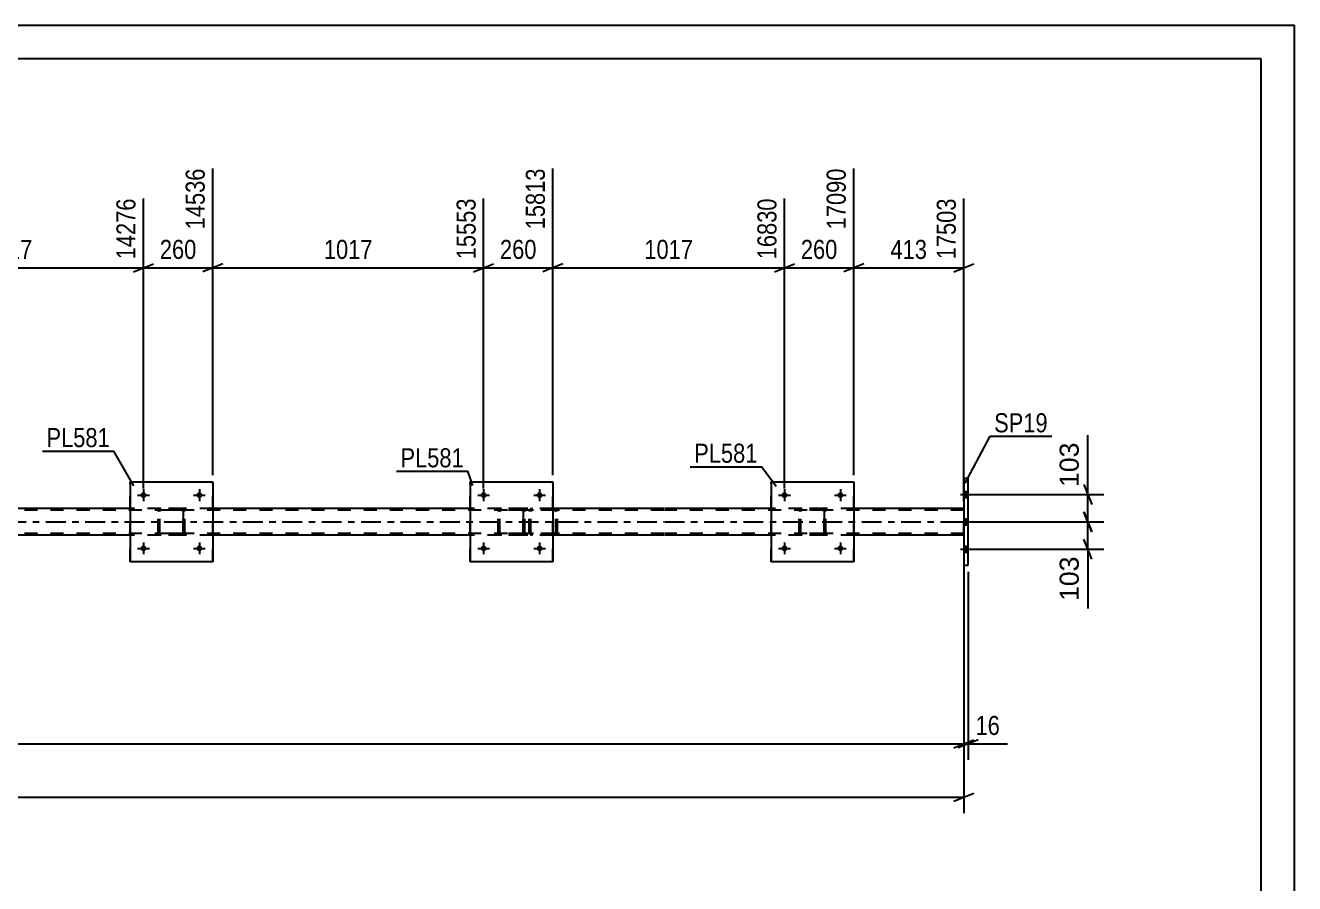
# Model space of a CAD drawing. Header units: millimetres. Extents: x -116 to 725, y -402 to 192.
# Drawn here: x 534.7 to 725.3, y 62.8 to 191.7 of the extents above; entities that cross this region are included whole.
import ezdxf

# ---------------------------------------------------------------- set-up
doc = ezdxf.new("R2010")
doc.units = ezdxf.units.MM
doc.linetypes.add('DXK_LINE_DOT2', pattern=[3.9198, 1.9599, -1.9599])
doc.linetypes.add('DXK_LINE_DOT3', pattern=[5.9187, 2.979, -0.9799, 0.9799, -0.9799])
doc.styles.add('Arial', font='ARIAL.TTF', dxfattribs={"height": 0.2})
doc.styles.add('Arial Narrow', font='ARIALN.TTF', dxfattribs={"height": 0.2})

# ---------------------------------------------------------------- blocks, each defined once
blk = doc.blocks.new('Unknown-203720616-1133')
at = {"color": 5, "linetype": 'Continuous'}
for p, q in [((725.28, 191.75), (-115.72, 191.75)), ((725.28, -402.25), (725.28, 191.75)), ((720.28, 186.75), (-110.72, 186.75)), ((720.28, -397.25), (720.28, 186.75))]:
    blk.add_line(p, q, dxfattribs=at)
blk = doc.blocks.new('Part-203720616-6533 - 6525')
at = {"color": 7, "linetype": 'DXK_LINE_DOT2'}
for p, q in [((554.61, 118.71), (554.65, 118.89)), ((554.65, 118.89), (554.61, 118.71)), ((554.61, 115.67), (554.61, 118.71)), ((554.61, 115.67), (554.61, 118.71)), ((554.85, 118.71), (554.87, 118.8)), ((554.85, 115.67), (554.85, 118.71)), ((554.85, 115.67), (554.85, 118.71)), ((554.87, 118.8), (554.92, 118.88)), ((554.91, 119.15), (555.09, 119.19)), ((555.09, 119.19), (554.91, 119.15)), ((554.92, 118.88), (555, 118.93)), ((555, 118.93), (555.09, 118.95)), ((558.13, 119.19), (555.09, 119.19)), ((558.13, 118.95), (555.09, 118.95)), ((558.13, 119.19), (558.32, 119.15)), ((558.32, 119.15), (558.13, 119.19)), ((558.13, 118.95), (558.23, 118.93)), ((558.23, 118.93), (558.3, 118.88)), ((558.3, 118.88), (558.36, 118.8)), ((558.36, 118.8), (558.37, 118.71)), ((558.37, 115.67), (558.37, 118.71)), ((558.37, 118.71), (558.37, 115.67)), ((558.58, 118.89), (558.61, 118.71)), ((558.61, 118.71), (558.58, 118.89)), ((558.61, 115.67), (558.61, 118.71)), ((558.61, 115.67), (558.61, 118.71)), ((554.65, 115.48), (554.61, 115.67)), ((554.61, 115.67), (554.65, 115.48)), ((554.87, 115.57), (554.85, 115.67)), ((554.92, 115.5), (554.87, 115.57)), ((555.09, 115.19), (554.91, 115.22)), ((554.91, 115.22), (555.09, 115.19)), ((555, 115.44), (554.92, 115.5)), ((555.09, 115.43), (555, 115.44)), ((558.13, 115.43), (555.09, 115.43)), ((558.13, 115.19), (555.09, 115.19)), ((558.23, 115.44), (558.13, 115.43)), ((558.32, 115.22), (558.13, 115.19)), ((558.13, 115.19), (558.32, 115.22)), ((558.3, 115.5), (558.23, 115.44)), ((558.36, 115.57), (558.3, 115.5)), ((558.37, 115.67), (558.36, 115.57)), ((558.61, 115.67), (558.58, 115.48)), ((558.58, 115.48), (558.61, 115.67))]:
    blk.add_line(p, q, dxfattribs=at)
at = {"color": 7, "linetype": 'DXK_LINE_DOT3'}
blk.add_line((556.61, 117.19), (556.61, 117.19), dxfattribs=at)
at = {"color": 7, "linetype": 'DXK_LINE_DOT2'}
for centre, start, end in [((555.09, 118.71), 112.5, 157.5), ((555.09, 118.71), 112.5, 157.5), ((558.13, 118.71), 22.5, 67.5), ((558.13, 118.71), 22.5, 67.5), ((555.09, 115.67), 202.5, 247.5), ((555.09, 115.67), 202.5, 247.5), ((558.13, 115.67), 292.5, 337.5), ((558.13, 115.67), 292.5, 337.5)]:
    blk.add_arc(centre, 0.48, start, end, dxfattribs=at)
blk = doc.blocks.new('Part-203720616-6538 - 6525')
at = {"color": 2, "linetype": 'Continuous'}
for p, q in [((550.41, 123.19), (550.41, 111.19)), ((550.41, 123.19), (562.81, 123.19)), ((562.81, 123.19), (562.81, 111.19)), ((562.81, 111.19), (550.41, 111.19))]:
    blk.add_line(p, q, dxfattribs=at)
at = {"color": 7, "linetype": 'DXK_LINE_DOT2'}
for p, q in [((550.41, 111.19), (550.41, 123.19)), ((562.81, 111.19), (562.81, 123.19))]:
    blk.add_line(p, q, dxfattribs=at)
blk = doc.blocks.new('Part-203720616-6539 - 6525')
at = {"color": 7, "linetype": 'DXK_LINE_DOT2'}
for p, q in [((605.69, 118.71), (605.73, 118.89)), ((605.73, 118.89), (605.69, 118.71)), ((605.69, 115.67), (605.69, 118.71)), ((605.69, 115.67), (605.69, 118.71)), ((605.93, 118.71), (605.95, 118.8)), ((605.93, 115.67), (605.93, 118.71)), ((605.93, 115.67), (605.93, 118.71)), ((605.95, 118.8), (606, 118.88)), ((605.99, 119.15), (606.17, 119.19)), ((606.17, 119.19), (605.99, 119.15)), ((606, 118.88), (606.08, 118.93)), ((606.08, 118.93), (606.17, 118.95)), ((609.21, 119.19), (606.17, 119.19)), ((609.21, 118.95), (606.17, 118.95)), ((609.21, 119.19), (609.4, 119.15)), ((609.4, 119.15), (609.21, 119.19)), ((609.21, 118.95), (609.31, 118.93)), ((609.31, 118.93), (609.38, 118.88)), ((609.38, 118.88), (609.44, 118.8)), ((609.44, 118.8), (609.45, 118.71)), ((609.45, 115.67), (609.45, 118.71)), ((609.45, 118.71), (609.45, 115.67)), ((609.66, 118.89), (609.69, 118.71)), ((609.69, 118.71), (609.66, 118.89)), ((609.69, 115.67), (609.69, 118.71)), ((609.69, 115.67), (609.69, 118.71)), ((605.73, 115.48), (605.69, 115.67)), ((605.69, 115.67), (605.73, 115.48)), ((605.95, 115.57), (605.93, 115.67)), ((606, 115.5), (605.95, 115.57)), ((606.17, 115.19), (605.99, 115.22)), ((605.99, 115.22), (606.17, 115.19)), ((606.08, 115.44), (606, 115.5)), ((606.17, 115.43), (606.08, 115.44)), ((609.21, 115.43), (606.17, 115.43)), ((609.21, 115.19), (606.17, 115.19)), ((609.31, 115.44), (609.21, 115.43)), ((609.4, 115.22), (609.21, 115.19)), ((609.21, 115.19), (609.4, 115.22)), ((609.38, 115.5), (609.31, 115.44)), ((609.44, 115.57), (609.38, 115.5)), ((609.45, 115.67), (609.44, 115.57)), ((609.69, 115.67), (609.66, 115.48)), ((609.66, 115.48), (609.69, 115.67))]:
    blk.add_line(p, q, dxfattribs=at)
at = {"color": 7, "linetype": 'DXK_LINE_DOT3'}
blk.add_line((607.69, 117.19), (607.69, 117.19), dxfattribs=at)
at = {"color": 7, "linetype": 'DXK_LINE_DOT2'}
for centre, start, end in [((606.17, 118.71), 112.5, 157.5), ((606.17, 118.71), 112.5, 157.5), ((609.21, 118.71), 22.5, 67.5), ((609.21, 118.71), 22.5, 67.5), ((606.17, 115.67), 202.5, 247.5), ((606.17, 115.67), 202.5, 247.5), ((609.21, 115.67), 292.5, 337.5), ((609.21, 115.67), 292.5, 337.5)]:
    blk.add_arc(centre, 0.48, start, end, dxfattribs=at)
blk = doc.blocks.new('Part-203720616-6544 - 6525')
at = {"color": 2, "linetype": 'Continuous'}
for p, q in [((601.49, 123.19), (601.49, 111.19)), ((601.49, 123.19), (613.89, 123.19)), ((613.89, 123.19), (613.89, 111.19)), ((613.89, 111.19), (601.49, 111.19))]:
    blk.add_line(p, q, dxfattribs=at)
at = {"color": 7, "linetype": 'DXK_LINE_DOT2'}
for p, q in [((601.49, 111.19), (601.49, 123.19)), ((613.89, 111.19), (613.89, 123.19))]:
    blk.add_line(p, q, dxfattribs=at)
blk = doc.blocks.new('Part-203720616-6679 - 6525')
at = {"color": 7, "linetype": 'DXK_LINE_DOT2'}
for p, q in [((630.57, 118.95), (-18.61, 118.95)), ((562.81, 119.19), (550.41, 119.19)), ((613.89, 119.19), (601.49, 119.19)), ((675.6, 118.95), (630.67, 118.95)), ((659.07, 119.19), (646.67, 119.19)), ((675.6, 115.19), (675.6, 119.19)), ((630.57, 115.43), (-18.61, 115.43)), ((562.81, 115.19), (550.41, 115.19)), ((613.89, 115.19), (601.49, 115.19)), ((675.6, 115.43), (630.67, 115.43)), ((659.07, 115.19), (646.67, 115.19))]:
    blk.add_line(p, q, dxfattribs=at)
at = {"color": 2, "linetype": 'Continuous'}
for p, q in [((550.41, 119.19), (511.73, 119.19)), ((601.49, 119.19), (562.81, 119.19)), ((630.57, 119.19), (613.89, 119.19)), ((646.67, 119.19), (630.67, 119.19)), ((675.6, 119.19), (659.07, 119.19)), ((550.41, 115.19), (511.73, 115.19)), ((601.49, 115.19), (562.81, 115.19)), ((630.57, 115.19), (613.89, 115.19)), ((646.67, 115.19), (630.67, 115.19)), ((675.6, 115.19), (659.07, 115.19))]:
    blk.add_line(p, q, dxfattribs=at)
at = {"color": 7, "linetype": 'DXK_LINE_DOT3'}
for p, q in [((-18.61, 117.19), (630.57, 117.19)), ((630.67, 117.19), (675.6, 117.19))]:
    blk.add_line(p, q, dxfattribs=at)
blk = doc.blocks.new('Part-203720616-6617 - 6525')
at = {"color": 2, "linetype": 'Continuous'}
for p, q in [((676.24, 123.69), (675.6, 123.69)), ((675.6, 123.69), (675.6, 110.69)), ((676.24, 110.69), (676.24, 123.69)), ((675.6, 110.69), (676.24, 110.69))]:
    blk.add_line(p, q, dxfattribs=at)
blk = doc.blocks.new('Bolt-203720616-6781 - 6525')
at = {"linetype": 'Continuous'}
for points in [[(649.11, 121.19, -1), (648.23, 121.19, -1)], [(657.51, 121.19, -1), (656.63, 121.19, -1)]]:
    blk.add_hatch(color=1, dxfattribs=at).paths.add_polyline_path(points)
at = {"color": 1, "linetype": 'Continuous'}
for p, q in [((648.67, 122.07), (648.67, 120.31)), ((657.07, 122.07), (657.07, 120.31)), ((647.79, 121.19), (649.55, 121.19)), ((656.19, 121.19), (657.95, 121.19))]:
    blk.add_line(p, q, dxfattribs=at)
blk = doc.blocks.new('Part-203720616-6723 - 6525')
at = {"color": 7, "linetype": 'DXK_LINE_DOT2'}
for p, q in [((614.06, 119.19), (608.67, 119.19)), ((614.06, 118.95), (608.67, 118.95)), ((610.35, 118.88), (610.32, 118.71)), ((610.32, 115.67), (610.32, 118.71)), ((610.36, 118.89), (610.35, 118.88)), ((610.57, 118.71), (610.59, 118.8)), ((610.57, 115.67), (610.57, 118.71)), ((610.59, 118.8), (610.65, 118.88)), ((610.83, 119.19), (610.63, 119.15)), ((610.65, 118.88), (610.73, 118.93)), ((610.73, 118.93), (610.83, 118.95)), ((614.26, 119.15), (614.06, 119.19)), ((614.06, 118.95), (614.16, 118.93)), ((614.16, 118.93), (614.24, 118.88)), ((614.24, 118.88), (614.3, 118.8)), ((614.3, 118.8), (614.32, 118.71)), ((614.32, 115.67), (614.32, 118.71)), ((614.54, 118.88), (614.54, 118.89)), ((614.57, 118.71), (614.54, 118.88)), ((614.57, 115.67), (614.57, 118.71)), ((614.06, 115.43), (608.67, 115.43)), ((614.06, 115.19), (608.67, 115.19)), ((610.32, 115.67), (610.36, 115.48)), ((610.59, 115.57), (610.57, 115.67)), ((610.65, 115.5), (610.59, 115.57)), ((610.63, 115.22), (610.83, 115.19)), ((610.73, 115.44), (610.65, 115.5)), ((610.83, 115.43), (610.73, 115.44)), ((614.16, 115.44), (614.06, 115.43)), ((614.06, 115.19), (614.26, 115.22)), ((614.24, 115.5), (614.16, 115.44)), ((614.3, 115.57), (614.24, 115.5)), ((614.32, 115.67), (614.3, 115.57)), ((614.54, 115.48), (614.57, 115.67))]:
    blk.add_line(p, q, dxfattribs=at)
for centre, start, end in [((610.81, 118.69), 110.7583, 155.68), ((614.08, 118.69), 24.32, 69.2417), ((610.81, 115.69), 204.32, 249.2417), ((614.08, 115.69), 290.7583, 335.68)]:
    blk.add_arc(centre, 0.496, start, end, dxfattribs=at)
blk = doc.blocks.new('Bolt-203720616-6743 - 6525')
at = {"linetype": 'Continuous'}
for points in [[(676.24, 120.85), (676.24, 121.73), (675.6, 121.73), (675.6, 120.85)], [(676.24, 120.85), (676.24, 121.73), (675.6, 121.73), (675.6, 120.85)], [(676.24, 120.85), (676.24, 121.73), (675.6, 121.73), (675.6, 120.85)], [(676.24, 116.75), (676.24, 117.63), (675.6, 117.63), (675.6, 116.75)], [(676.24, 116.75), (676.24, 117.63), (675.6, 117.63), (675.6, 116.75)], [(676.24, 112.65), (676.24, 113.53), (675.6, 113.53), (675.6, 112.65)], [(676.24, 112.65), (676.24, 113.53), (675.6, 113.53), (675.6, 112.65)], [(676.24, 112.65), (676.24, 113.53), (675.6, 113.53), (675.6, 112.65)]]:
    blk.add_hatch(color=1, dxfattribs=at).paths.add_polyline_path(points)
at = {"color": 1, "linetype": 'Continuous'}
for p, q in [((675.08, 121.29), (678.4, 121.29)), ((675.08, 121.29), (678.4, 121.29)), ((675.08, 121.29), (678.4, 121.29)), ((675.6, 121.73), (676.24, 121.73)), ((675.6, 121.73), (676.24, 121.73)), ((675.6, 121.73), (676.24, 121.73)), ((675.6, 120.85), (676.24, 120.85)), ((675.6, 120.85), (676.24, 120.85)), ((675.6, 120.85), (676.24, 120.85)), ((675.08, 117.19), (678.4, 117.19)), ((675.08, 117.19), (678.4, 117.19)), ((675.6, 117.63), (676.24, 117.63)), ((675.6, 117.63), (676.24, 117.63)), ((675.6, 116.75), (676.24, 116.75)), ((675.6, 116.75), (676.24, 116.75)), ((675.08, 113.09), (678.4, 113.09)), ((675.08, 113.09), (678.4, 113.09)), ((675.08, 113.09), (678.4, 113.09)), ((675.6, 113.53), (676.24, 113.53)), ((675.6, 113.53), (676.24, 113.53)), ((675.6, 113.53), (676.24, 113.53)), ((675.6, 112.65), (676.24, 112.65)), ((675.6, 112.65), (676.24, 112.65)), ((675.6, 112.65), (676.24, 112.65))]:
    blk.add_line(p, q, dxfattribs=at)
blk = doc.blocks.new('Bolt-203720616-6776 - 6525')
at = {"linetype": 'Continuous'}
for points in [[(552.85, 113.19, -1), (551.97, 113.19, -1)], [(561.25, 113.19, -1), (560.37, 113.19, -1)]]:
    blk.add_hatch(color=1, dxfattribs=at).paths.add_polyline_path(points)
at = {"color": 1, "linetype": 'Continuous'}
for p, q in [((551.53, 113.19), (553.29, 113.19)), ((552.41, 114.07), (552.41, 112.31)), ((559.93, 113.19), (561.69, 113.19)), ((560.81, 114.07), (560.81, 112.31))]:
    blk.add_line(p, q, dxfattribs=at)
blk = doc.blocks.new('Bolt-203720616-6777 - 6525')
at = {"linetype": 'Continuous'}
for points in [[(552.85, 121.19, -1), (551.97, 121.19, -1)], [(561.25, 121.19, -1), (560.37, 121.19, -1)]]:
    blk.add_hatch(color=1, dxfattribs=at).paths.add_polyline_path(points)
at = {"color": 1, "linetype": 'Continuous'}
for p, q in [((552.41, 122.07), (552.41, 120.31)), ((560.81, 122.07), (560.81, 120.31)), ((551.53, 121.19), (553.29, 121.19)), ((559.93, 121.19), (561.69, 121.19))]:
    blk.add_line(p, q, dxfattribs=at)
blk = doc.blocks.new('Bolt-203720616-6778 - 6525')
at = {"linetype": 'Continuous'}
for points in [[(603.93, 113.19, -1), (603.05, 113.19, -1)], [(612.33, 113.19, -1), (611.45, 113.19, -1)]]:
    blk.add_hatch(color=1, dxfattribs=at).paths.add_polyline_path(points)
at = {"color": 1, "linetype": 'Continuous'}
for p, q in [((602.61, 113.19), (604.37, 113.19)), ((603.49, 114.07), (603.49, 112.31)), ((611.01, 113.19), (612.77, 113.19)), ((611.89, 114.07), (611.89, 112.31))]:
    blk.add_line(p, q, dxfattribs=at)
blk = doc.blocks.new('Bolt-203720616-6779 - 6525')
at = {"linetype": 'Continuous'}
for points in [[(603.93, 121.19, -1), (603.05, 121.19, -1)], [(612.33, 121.19, -1), (611.45, 121.19, -1)]]:
    blk.add_hatch(color=1, dxfattribs=at).paths.add_polyline_path(points)
at = {"color": 1, "linetype": 'Continuous'}
for p, q in [((603.49, 122.07), (603.49, 120.31)), ((611.89, 122.07), (611.89, 120.31)), ((602.61, 121.19), (604.37, 121.19)), ((611.01, 121.19), (612.77, 121.19))]:
    blk.add_line(p, q, dxfattribs=at)
blk = doc.blocks.new('Bolt-203720616-6780 - 6525')
at = {"linetype": 'Continuous'}
for points in [[(649.11, 113.19, -1), (648.23, 113.19, -1)], [(657.51, 113.19, -1), (656.63, 113.19, -1)]]:
    blk.add_hatch(color=1, dxfattribs=at).paths.add_polyline_path(points)
at = {"color": 1, "linetype": 'Continuous'}
for p, q in [((647.79, 113.19), (649.55, 113.19)), ((648.67, 114.07), (648.67, 112.31)), ((656.19, 113.19), (657.95, 113.19)), ((657.07, 114.07), (657.07, 112.31))]:
    blk.add_line(p, q, dxfattribs=at)
blk = doc.blocks.new('Part-203720616-6798 - 6525')
at = {"color": 7, "linetype": 'DXK_LINE_DOT2'}
for p, q in [((650.87, 118.71), (650.91, 118.89)), ((650.91, 118.89), (650.87, 118.71)), ((650.87, 115.67), (650.87, 118.71)), ((650.87, 115.67), (650.87, 118.71)), ((651.11, 118.71), (651.13, 118.8)), ((651.11, 115.67), (651.11, 118.71)), ((651.11, 115.67), (651.11, 118.71)), ((651.13, 118.8), (651.18, 118.88)), ((651.17, 119.15), (651.35, 119.19)), ((651.35, 119.19), (651.17, 119.15)), ((651.18, 118.88), (651.26, 118.93)), ((651.26, 118.93), (651.35, 118.95)), ((654.39, 119.19), (651.35, 119.19)), ((654.39, 118.95), (651.35, 118.95)), ((654.39, 119.19), (654.58, 119.15)), ((654.58, 119.15), (654.39, 119.19)), ((654.39, 118.95), (654.49, 118.93)), ((654.49, 118.93), (654.56, 118.88)), ((654.56, 118.88), (654.62, 118.8)), ((654.62, 118.8), (654.63, 118.71)), ((654.63, 115.67), (654.63, 118.71)), ((654.63, 118.71), (654.63, 115.67)), ((654.84, 118.89), (654.87, 118.71)), ((654.87, 118.71), (654.84, 118.89)), ((654.87, 115.67), (654.87, 118.71)), ((654.87, 115.67), (654.87, 118.71)), ((650.91, 115.48), (650.87, 115.67)), ((650.87, 115.67), (650.91, 115.48)), ((651.13, 115.57), (651.11, 115.67)), ((651.18, 115.5), (651.13, 115.57)), ((651.35, 115.19), (651.17, 115.22)), ((651.17, 115.22), (651.35, 115.19)), ((651.26, 115.44), (651.18, 115.5)), ((651.35, 115.43), (651.26, 115.44)), ((654.39, 115.43), (651.35, 115.43)), ((654.39, 115.19), (651.35, 115.19)), ((654.49, 115.44), (654.39, 115.43)), ((654.58, 115.22), (654.39, 115.19)), ((654.39, 115.19), (654.58, 115.22)), ((654.56, 115.5), (654.49, 115.44)), ((654.62, 115.57), (654.56, 115.5)), ((654.63, 115.67), (654.62, 115.57)), ((654.87, 115.67), (654.84, 115.48)), ((654.84, 115.48), (654.87, 115.67))]:
    blk.add_line(p, q, dxfattribs=at)
at = {"color": 7, "linetype": 'DXK_LINE_DOT3'}
blk.add_line((652.87, 117.19), (652.87, 117.19), dxfattribs=at)
at = {"color": 7, "linetype": 'DXK_LINE_DOT2'}
for centre, start, end in [((651.35, 118.71), 112.5, 157.5), ((651.35, 118.71), 112.5, 157.5), ((654.39, 118.71), 22.5, 67.5), ((654.39, 118.71), 22.5, 67.5), ((651.35, 115.67), 202.5, 247.5), ((651.35, 115.67), 202.5, 247.5), ((654.39, 115.67), 292.5, 337.5), ((654.39, 115.67), 292.5, 337.5)]:
    blk.add_arc(centre, 0.48, start, end, dxfattribs=at)
blk = doc.blocks.new('Part-203720616-6803 - 6525')
at = {"color": 2, "linetype": 'Continuous'}
for p, q in [((646.67, 123.19), (646.67, 111.19)), ((646.67, 123.19), (659.07, 123.19)), ((659.07, 123.19), (659.07, 111.19)), ((659.07, 111.19), (646.67, 111.19))]:
    blk.add_line(p, q, dxfattribs=at)
at = {"color": 7, "linetype": 'DXK_LINE_DOT2'}
for p, q in [((646.67, 111.19), (646.67, 123.19)), ((659.07, 111.19), (659.07, 123.19))]:
    blk.add_line(p, q, dxfattribs=at)
blk = doc.blocks.new('StraightDimension-203720616-13699 - 6525')
at = {"color": 7, "linetype": 'Continuous'}
for p, q in [((613.89, 124.19), (613.89, 170.26)), ((603.49, 122.19), (603.49, 165.76)), ((601.99, 154.72), (604.99, 155.92)), ((603.49, 155.32), (613.89, 155.32)), ((615.39, 155.92), (612.39, 154.72))]:
    blk.add_line(p, q, dxfattribs=at)
at = {"color": 0}
blk.add_wipeout([(612.04, 156.07), (612.04, 160.27), (605.35, 160.27), (605.35, 156.07)], dxfattribs=at)
at = {"color": 0, "linetype": 'Continuous'}
blk.add_wipeout([(613.29, 170.86), (609.09, 170.86), (609.09, 160.52), (613.29, 160.52)], dxfattribs=at)
at = {"color": 3, "linetype": 'Continuous', "style": 'Arial Narrow'}
blk.add_text('15813', height=2.863, rotation=90.0002, dxfattribs=at).set_placement((612.69, 161.12))
at = {"color": 3, "style": 'Arial Narrow'}
blk.add_text('260', height=2.863, dxfattribs=at).set_placement((605.95, 156.67))
blk = doc.blocks.new('StraightDimension-203720616-6859 - 6525')
at = {"color": 7, "linetype": 'Continuous'}
for p, q in [((693.61, 118.69), (694.81, 115.69)), ((677.76, 117.19), (696.61, 117.19)), ((694.21, 113.09), (694.21, 117.19)), ((694.81, 111.59), (693.61, 114.59)), ((677.76, 113.09), (696.61, 113.09))]:
    blk.add_line(p, q, dxfattribs=at)
at = {"color": 0}
blk.add_wipeout([(693.46, 112.56), (689.26, 112.56), (689.26, 104.69), (693.46, 104.69)], dxfattribs=at)
at = {"color": 7, "linetype": 'Continuous'}
blk.add_line((694.21, 113.09), (694.21, 104.17), dxfattribs=at)
blk.add_line((694.21, 113.09), (694.21, 104.17), dxfattribs=at)
at = {"color": 3, "style": 'Arial'}
blk.add_text('103', height=2.865, rotation=90.0002, dxfattribs=at).set_placement((692.86, 105.29))
blk = doc.blocks.new('StraightDimension-203720616-6869 - 6525')
at = {"color": 7, "linetype": 'Continuous'}
for p, q in [((693.61, 122.79), (694.81, 119.79)), ((677.96, 121.29), (696.61, 121.29)), ((694.21, 117.19), (694.21, 121.29)), ((694.81, 115.69), (693.61, 118.69)), ((677.76, 117.19), (696.61, 117.19))]:
    blk.add_line(p, q, dxfattribs=at)
at = {"color": 0}
blk.add_wipeout([(693.46, 129.68), (689.26, 129.68), (689.26, 121.81), (693.46, 121.81)], dxfattribs=at)
at = {"color": 7, "linetype": 'Continuous'}
blk.add_line((694.21, 121.29), (694.21, 130.21), dxfattribs=at)
blk.add_line((694.21, 121.29), (694.21, 130.21), dxfattribs=at)
at = {"color": 3, "style": 'Arial'}
blk.add_text('103', height=2.865, rotation=90.0002, dxfattribs=at).set_placement((692.86, 122.41))
blk = doc.blocks.new('StraightDimension-203720616-7074 - 6525')
at = {"color": 7, "linetype": 'Continuous'}
for p, q in [((675.6, 109.69), (675.6, 73.43)), ((674.1, 75.23), (677.1, 76.43)), ((-19.25, 75.83), (675.6, 75.83))]:
    blk.add_line(p, q, dxfattribs=at)
blk = doc.blocks.new('StraightDimension-203720616-13698 - 6525')
at = {"color": 7, "linetype": 'Continuous'}
for p, q in [((613.89, 124.19), (613.89, 170.26)), ((648.67, 122.19), (648.67, 165.76)), ((615.39, 155.92), (612.39, 154.72)), ((613.89, 155.32), (648.67, 155.32)), ((647.17, 154.72), (650.17, 155.92))]:
    blk.add_line(p, q, dxfattribs=at)
at = {"color": 0, "linetype": 'Continuous'}
blk.add_wipeout([(648.07, 166.36), (643.87, 166.36), (643.87, 156.02), (648.07, 156.02)], dxfattribs=at)
at = {"color": 0}
blk.add_wipeout([(635.54, 156.07), (635.54, 160.27), (627.03, 160.27), (627.03, 156.07)], dxfattribs=at)
at = {"color": 3, "linetype": 'Continuous', "style": 'Arial Narrow'}
blk.add_text('16830', height=2.863, rotation=90.0002, dxfattribs=at).set_placement((647.47, 156.62))
at = {"color": 3, "style": 'Arial Narrow'}
blk.add_text('1017', height=2.863, dxfattribs=at).set_placement((627.63, 156.67))
blk = doc.blocks.new('StraightDimension-203720616-13696 - 6525')
at = {"color": 7, "linetype": 'Continuous'}
for p, q in [((659.07, 124.19), (659.07, 170.26)), ((675.6, 120.19), (675.6, 165.76)), ((660.57, 155.92), (657.57, 154.72)), ((659.07, 155.32), (675.6, 155.32)), ((674.1, 154.72), (677.1, 155.92))]:
    blk.add_line(p, q, dxfattribs=at)
at = {"color": 0}
blk.add_wipeout([(670.68, 156.07), (670.68, 160.27), (663.99, 160.27), (663.99, 156.07)], dxfattribs=at)
at = {"color": 0, "linetype": 'Continuous'}
blk.add_wipeout([(675, 166.36), (670.8, 166.36), (670.8, 156.02), (675, 156.02)], dxfattribs=at)
at = {"color": 3, "linetype": 'Continuous', "style": 'Arial Narrow'}
blk.add_text('17503', height=2.863, rotation=90.0002, dxfattribs=at).set_placement((674.4, 156.62))
at = {"color": 3, "style": 'Arial Narrow'}
blk.add_text('413', height=2.863, dxfattribs=at).set_placement((664.59, 156.67))
blk = doc.blocks.new('StraightDimension-203720616-13697 - 6525')
at = {"color": 7, "linetype": 'Continuous'}
for p, q in [((659.07, 124.19), (659.07, 170.26)), ((648.67, 122.19), (648.67, 165.76)), ((647.17, 154.72), (650.17, 155.92)), ((648.67, 155.32), (659.07, 155.32)), ((660.57, 155.92), (657.57, 154.72))]:
    blk.add_line(p, q, dxfattribs=at)
at = {"color": 0}
blk.add_wipeout([(657.22, 156.07), (657.22, 160.27), (650.53, 160.27), (650.53, 156.07)], dxfattribs=at)
at = {"color": 0, "linetype": 'Continuous'}
blk.add_wipeout([(658.47, 170.86), (654.27, 170.86), (654.27, 160.52), (658.47, 160.52)], dxfattribs=at)
at = {"color": 3, "linetype": 'Continuous', "style": 'Arial Narrow'}
blk.add_text('17090', height=2.863, rotation=90.0002, dxfattribs=at).set_placement((657.87, 161.12))
at = {"color": 3, "style": 'Arial Narrow'}
blk.add_text('260', height=2.863, dxfattribs=at).set_placement((651.13, 156.67))
blk = doc.blocks.new('StraightDimension-203720616-13700 - 6525')
at = {"color": 7, "linetype": 'Continuous'}
for p, q in [((562.81, 124.19), (562.81, 170.26)), ((603.49, 122.19), (603.49, 165.76)), ((564.31, 155.92), (561.31, 154.72)), ((562.81, 155.32), (603.49, 155.32)), ((601.99, 154.72), (604.99, 155.92))]:
    blk.add_line(p, q, dxfattribs=at)
at = {"color": 0, "linetype": 'Continuous'}
blk.add_wipeout([(602.89, 166.36), (598.69, 166.36), (598.69, 156.02), (602.89, 156.02)], dxfattribs=at)
at = {"color": 0}
blk.add_wipeout([(587.41, 156.07), (587.41, 160.27), (578.9, 160.27), (578.9, 156.07)], dxfattribs=at)
at = {"color": 3, "linetype": 'Continuous', "style": 'Arial Narrow'}
blk.add_text('15553', height=2.863, rotation=90.0002, dxfattribs=at).set_placement((602.29, 156.62))
at = {"color": 3, "style": 'Arial Narrow'}
blk.add_text('1017', height=2.863, dxfattribs=at).set_placement((579.5, 156.67))
blk = doc.blocks.new('StraightDimension-203720616-13701 - 6525')
at = {"color": 7, "linetype": 'Continuous'}
for p, q in [((562.81, 124.19), (562.81, 170.26)), ((552.41, 122.19), (552.41, 165.76)), ((550.91, 154.72), (553.91, 155.92)), ((552.41, 155.32), (562.81, 155.32)), ((564.31, 155.92), (561.31, 154.72))]:
    blk.add_line(p, q, dxfattribs=at)
at = {"color": 0}
blk.add_wipeout([(560.96, 156.07), (560.96, 160.27), (554.27, 160.27), (554.27, 156.07)], dxfattribs=at)
at = {"color": 0, "linetype": 'Continuous'}
blk.add_wipeout([(562.21, 170.86), (558.01, 170.86), (558.01, 160.52), (562.21, 160.52)], dxfattribs=at)
at = {"color": 3, "linetype": 'Continuous', "style": 'Arial Narrow'}
blk.add_text('14536', height=2.863, rotation=90.0002, dxfattribs=at).set_placement((561.61, 161.12))
at = {"color": 3, "style": 'Arial Narrow'}
blk.add_text('260', height=2.863, dxfattribs=at).set_placement((554.87, 156.67))
blk = doc.blocks.new('StraightDimension-203720616-13702 - 6525')
at = {"color": 7, "linetype": 'Continuous'}
for p, q in [((511.73, 124.19), (511.73, 170.26)), ((552.41, 122.19), (552.41, 165.76)), ((513.23, 155.92), (510.23, 154.72)), ((511.73, 155.32), (552.41, 155.32)), ((550.91, 154.72), (553.91, 155.92))]:
    blk.add_line(p, q, dxfattribs=at)
at = {"color": 0, "linetype": 'Continuous'}
blk.add_wipeout([(551.81, 166.36), (547.61, 166.36), (547.61, 156.02), (551.81, 156.02)], dxfattribs=at)
at = {"color": 0}
blk.add_wipeout([(536.33, 156.07), (536.33, 160.27), (527.82, 160.27), (527.82, 156.07)], dxfattribs=at)
at = {"color": 3, "linetype": 'Continuous', "style": 'Arial Narrow'}
blk.add_text('14276', height=2.863, rotation=90.0002, dxfattribs=at).set_placement((551.21, 156.62))
at = {"color": 3, "style": 'Arial Narrow'}
blk.add_text('1017', height=2.863, dxfattribs=at).set_placement((528.42, 156.67))
blk = doc.blocks.new('StraightDimension-203720616-14903 - 6525')
at = {"color": 7, "linetype": 'Continuous'}
for p, q in [((675.6, 114.19), (675.6, 81.42)), ((676.24, 109.69), (676.24, 81.42)), ((674.1, 83.22), (677.1, 84.42)), ((677.74, 84.42), (674.74, 83.22)), ((675.6, 83.82), (676.24, 83.82))]:
    blk.add_line(p, q, dxfattribs=at)
at = {"color": 0}
blk.add_wipeout([(681.62, 84.57), (681.62, 88.77), (676.76, 88.77), (676.76, 84.57)], dxfattribs=at)
at = {"color": 7, "linetype": 'Continuous'}
blk.add_line((676.24, 83.82), (682.15, 83.82), dxfattribs=at)
blk.add_line((676.24, 83.82), (682.15, 83.82), dxfattribs=at)
at = {"color": 3, "style": 'Arial Narrow'}
blk.add_text('16', height=2.863, dxfattribs=at).set_placement((677.36, 85.17))
blk = doc.blocks.new('StraightDimension-203720616-14904 - 6525')
at = {"color": 7, "linetype": 'Continuous'}
for p, q in [((675.6, 114.19), (675.6, 81.42)), ((674.1, 83.22), (677.1, 84.42)), ((98.51, 83.82), (675.6, 83.82))]:
    blk.add_line(p, q, dxfattribs=at)
blk = doc.blocks.new('Mark-203720616-6540 - 6525')
at = {"color": 0}
blk.add_wipeout([(600.51, 125.37), (600.51, 128.37), (591.01, 128.37), (591.01, 125.37)], dxfattribs=at)
blk.add_wipeout([(600.51, 125.37), (600.51, 128.37), (591.01, 128.37), (591.01, 125.37)], dxfattribs=at)
at = {"color": 30, "linetype": 'Continuous'}
for p in [(590.41, 124.77), (601.88, 122.63)]:
    blk.add_line(p, (601.11, 124.77), dxfattribs=at)
at = {"color": 3, "style": 'Arial Narrow'}
blk.add_text('PL581', height=2.863, dxfattribs=at).set_placement((591.01, 125.37))
blk = doc.blocks.new('Mark-203720616-6534 - 6525')
at = {"color": 0}
blk.add_wipeout([(547.35, 128.4), (547.35, 131.4), (537.85, 131.4), (537.85, 128.4)], dxfattribs=at)
blk.add_wipeout([(547.35, 128.4), (547.35, 131.4), (537.85, 131.4), (537.85, 128.4)], dxfattribs=at)
at = {"color": 30, "linetype": 'Continuous'}
for p in [(537.25, 127.8), (550.95, 122.6)]:
    blk.add_line(p, (547.95, 127.8), dxfattribs=at)
at = {"color": 3, "style": 'Arial Narrow'}
blk.add_text('PL581', height=2.863, dxfattribs=at).set_placement((537.85, 128.4))
blk = doc.blocks.new('Mark-203720616-6613 - 6525')
at = {"color": 0}
blk.add_wipeout([(688.2, 130.63), (688.2, 133.63), (680.16, 133.63), (680.16, 130.63)], dxfattribs=at)
blk.add_wipeout([(688.2, 130.63), (688.2, 133.63), (680.16, 133.63), (680.16, 130.63)], dxfattribs=at)
at = {"color": 30, "linetype": 'Continuous'}
for p, q in [((675.79, 123.01), (679.56, 130.03)), ((679.56, 130.03), (688.8, 130.03))]:
    blk.add_line(p, q, dxfattribs=at)
at = {"color": 3, "style": 'Arial Narrow'}
blk.add_text('SP19', height=2.863, dxfattribs=at).set_placement((680.16, 130.63))
blk = doc.blocks.new('Mark-203720616-6799 - 6525')
at = {"color": 0}
blk.add_wipeout([(644.62, 126.06), (644.62, 129.06), (635.12, 129.06), (635.12, 126.06)], dxfattribs=at)
blk.add_wipeout([(644.62, 126.06), (644.62, 129.06), (635.12, 129.06), (635.12, 126.06)], dxfattribs=at)
at = {"color": 30, "linetype": 'Continuous'}
for p in [(634.52, 125.46), (647.42, 122.49)]:
    blk.add_line(p, (645.22, 125.46), dxfattribs=at)
at = {"color": 3, "style": 'Arial Narrow'}
blk.add_text('PL581', height=2.863, dxfattribs=at).set_placement((635.12, 126.06))

msp = doc.modelspace()

# ---------------------------------------------------------------- block references
for name in ['Unknown-203720616-1133', 'Part-203720616-6538 - 6525', 'Bolt-203720616-6777 - 6525', 'Part-203720616-6544 - 6525', 'Bolt-203720616-6779 - 6525', 'Part-203720616-6803 - 6525', 'Bolt-203720616-6781 - 6525', 'Part-203720616-6617 - 6525', 'Bolt-203720616-6743 - 6525', 'Part-203720616-6679 - 6525', 'Part-203720616-6533 - 6525', 'Part-203720616-6539 - 6525', 'Part-203720616-6723 - 6525', 'Part-203720616-6798 - 6525', 'Bolt-203720616-6776 - 6525', 'Bolt-203720616-6778 - 6525', 'Bolt-203720616-6780 - 6525']:
    msp.add_blockref(name, (0, 0))

# ---------------------------------------------------------------- next in the draw order: block references
for name in ['StraightDimension-203720616-13699 - 6525', 'StraightDimension-203720616-6859 - 6525']:
    msp.add_blockref(name, (0, 0))

# ---------------------------------------------------------------- next in the draw order: block references
for name in ['StraightDimension-203720616-13700 - 6525', 'StraightDimension-203720616-13698 - 6525', 'StraightDimension-203720616-6869 - 6525', 'StraightDimension-203720616-7074 - 6525']:
    msp.add_blockref(name, (0, 0))

# ---------------------------------------------------------------- next in the draw order: block references
for name in ['StraightDimension-203720616-13701 - 6525', 'StraightDimension-203720616-13696 - 6525', 'Mark-203720616-6540 - 6525', 'StraightDimension-203720616-14903 - 6525']:
    msp.add_blockref(name, (0, 0))

# ---------------------------------------------------------------- next in the draw order: block references
for name in ['StraightDimension-203720616-13702 - 6525', 'StraightDimension-203720616-13697 - 6525', 'Mark-203720616-6613 - 6525', 'StraightDimension-203720616-14904 - 6525']:
    msp.add_blockref(name, (0, 0))

# ---------------------------------------------------------------- next in the draw order: block references
for name in ['Mark-203720616-6534 - 6525', 'Mark-203720616-6799 - 6525']:
    msp.add_blockref(name, (0, 0))

doc.saveas('drawing.dxf')
